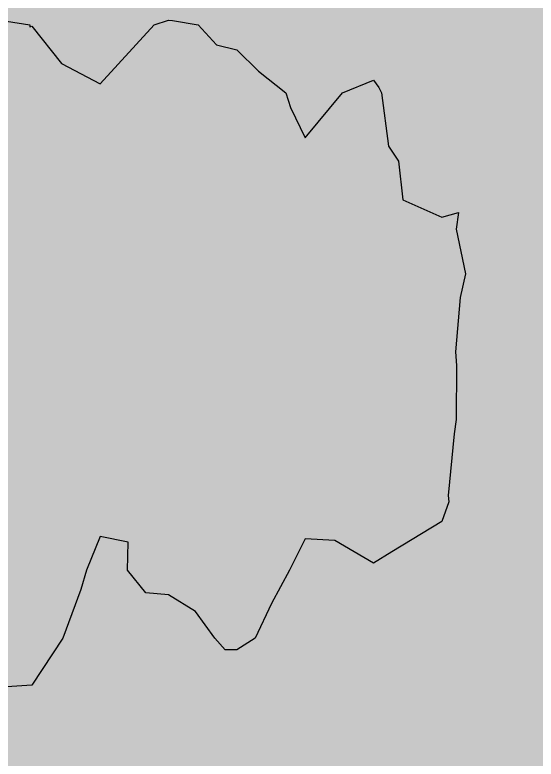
# Model space of a CAD drawing. Extents: x 637633 to 644092, y 5921573 to 5931294.
# Drawn here: x 642860.8 to 642975.3, y 5926755.8 to 5926919.4 of the extents above; entities that cross this region are included whole.
import ezdxf

# ---------------------------------------------------------------- set-up
doc = ezdxf.new("R2010")
doc.units = 0
doc.header["$LTSCALE"] = 5
doc.layers.add('Contour_Line_Major', color=254, linetype='Continuous')
doc.layers.add('P-PROPOSED-H', color=21, linetype='Continuous')

msp = doc.modelspace()

# ---------------------------------------------------------------- hatches: boundary and pattern name
at = {"layer": 'P-PROPOSED-H'}
h = msp.add_hatch(color=256, dxfattribs=at)
h.dxf.hatch_style = 1
h.paths.add_polyline_path([(642734.709, 5927359.339), (642711.41, 5928153.199), (642512.154, 5928147.51), (642510.202, 5927889.821), (642559.417, 5927897.728), (642578.447, 5927779.28), (642459.999, 5927760.25), (642440.969, 5927878.698), (642490.183, 5927886.605), (642492.154, 5928146.939), (642053.202, 5928134.405), (642076.776, 5927340.661), (641926.878, 5927336.405), (641981.205, 5925507.198), (642050.694, 5925467.845), (642167.94, 5925444.953), (642476.764, 5925280.887), (642645.471, 5925218.506), (642744.17, 5925224.294), (642799.574, 5925180.101), (642943.17, 5925110.471), (643004.714, 5925067.15), (642984.115, 5925758.367), (643186.217, 5925764.217), (643162.077, 5926566.986), (643138.211, 5927370.795)])

# ---------------------------------------------------------------- linework, layer by layer
at = {"layer": 'Contour_Line_Major', "elevation": 799.779, "flags": 128}
msp.add_lwpolyline([(642851.482, 5926919.193), (642864.084, 5926917.248), (642864.098, 5926916.802), (642864.545, 5926916.967), (642871.063, 5926908.772), (642879.553, 5926904.266), (642891.433, 5926917.248), (642894.562, 5926918.273), (642895.483, 5926918.168), (642901.09, 5926917.248), (642905.135, 5926912.82), (642909.571, 5926911.756), (642914.339, 5926907.024), (642920.341, 5926902.262), (642921.351, 5926899.038), (642924.579, 5926892.366), (642932.799, 5926902.262), (642939.588, 5926905.107), (642940.797, 5926903.47), (642941.389, 5926902.262), (642942.895, 5926890.578), (642945.116, 5926887.276), (642946.077, 5926878.769), (642954.597, 5926874.968), (642958.297, 5926875.984), (642957.794, 5926872.29), (642959.816, 5926862.515), (642958.627, 5926857.303), (642957.613, 5926845.329), (642957.83, 5926842.317), (642957.767, 5926830.496), (642957.365, 5926827.33), (642956.008, 5926813.754), (642956.15, 5926812.344), (642954.597, 5926808.086), (642943.612, 5926801.376), (642939.588, 5926798.89), (642931.134, 5926803.903), (642924.579, 5926804.231), (642921.163, 5926797.357), (642917.207, 5926789.996), (642913.653, 5926782.372), (642909.571, 5926779.868), (642907.016, 5926779.82), (642904.787, 5926782.372), (642900.489, 5926788.29), (642894.562, 5926791.918), (642889.578, 5926792.381), (642885.565, 5926797.357), (642885.699, 5926803.494), (642879.553, 5926804.764), (642876.553, 5926797.357), (642875.293, 5926793.104), (642871.388, 5926782.372), (642864.545, 5926772.06), (642853.495, 5926771.338)], dxfattribs=at)

doc.saveas('drawing.dxf')
